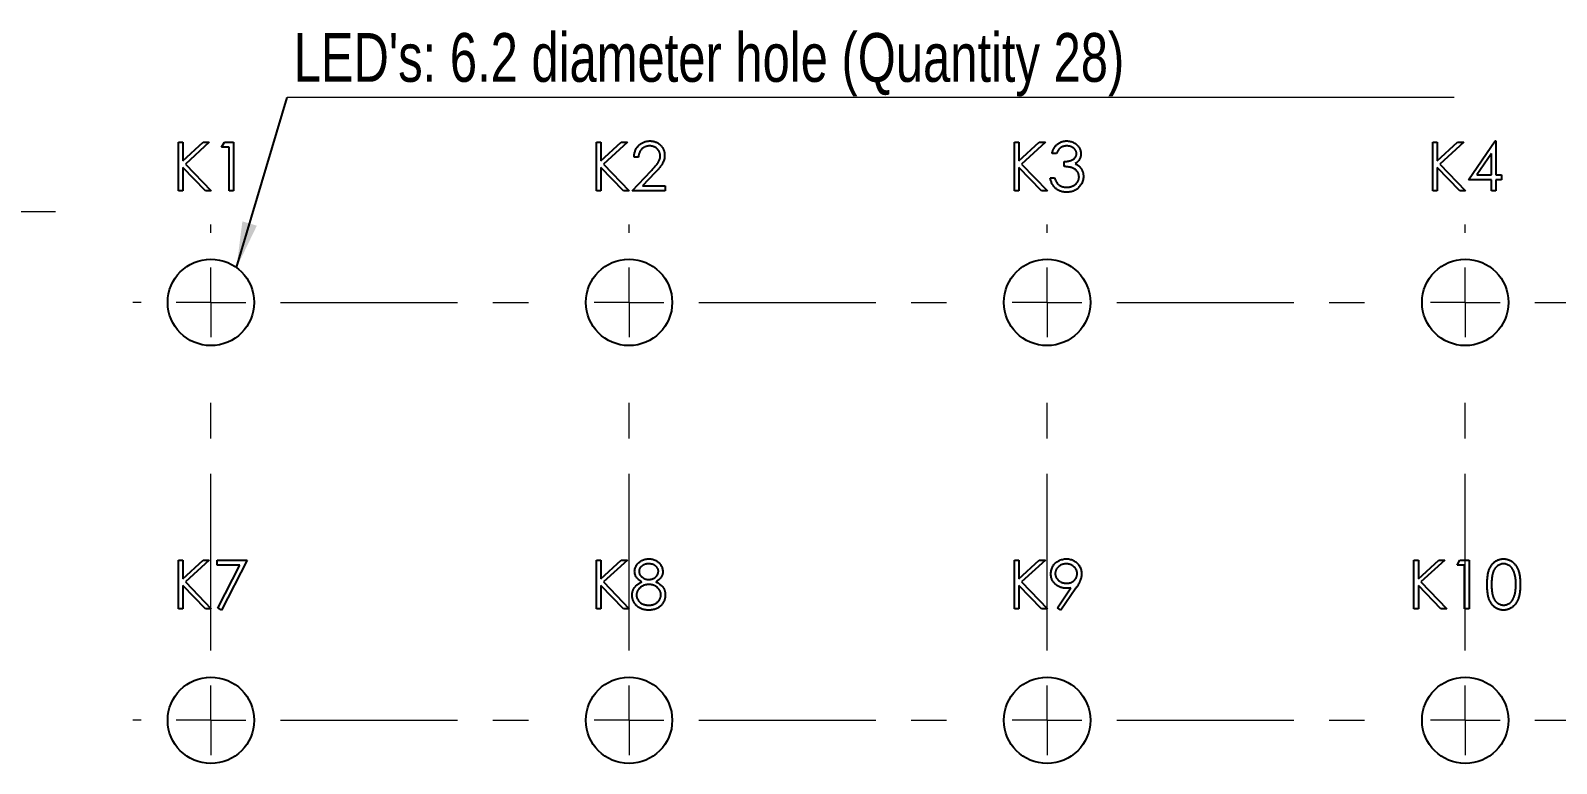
# Model space of a CAD drawing. Header units: millimetres. Extents: x 0 to 589, y 0 to 415.
# Drawn here: x 170.3 to 279.8, y 287.7 to 340.3 of the extents above; entities that cross this region are included whole.
import ezdxf

# ---------------------------------------------------------------- set-up
doc = ezdxf.new("R2010")
doc.units = ezdxf.units.MM
doc.linetypes.add('CENTERX2', pattern=[20.32, 12.7, -2.54, 2.54, -2.54])
doc.styles.add('SLDTEXTSTYLE1', font='TXT', dxfattribs={"width": 0.75})
doc.dimstyles.new('SLDDIMSTYLE4', dxfattribs={"dimtxt": 0.18, "dimasz": 3.302, "dimexe": 0, "dimexo": 0.0625, "dimgap": 0, "dimtad": 0, "dimtih": 1, "dimtoh": 1, "dimdec": 0, "dimrnd": 1e-09, "dimzin": 0, "dimdsep": 46, "dimtxsty": 'Standard', "dimsah": 1, "dimcen": 0.09, "dimadec": 0, "dimazin": 0, "dimtfac": 3.302, "dimtdec": 0, "dimtofl": 0, "dimtmove": 0, "dimatfit": 3, "dimfxl": 1, "dimfrac": 2, "dimtolj": 1, "dimtzin": 0, "dimarcsym": 0})

# ---------------------------------------------------------------- blocks, each defined once
blk = doc.blocks.new('SW_NOTE_0_1')
at = {"color": 0, "linetype": 'Continuous', "lineweight": 0}
blk.add_line((83.74, 0), (0, 0), dxfattribs=at)
at = {"color": 0, "linetype": 'Continuous', "lineweight": 0, "insert": (0.48, 4.62), "char_height": 3.5, "attachment_point": 1, "style": 'SLDTEXTSTYLE1'}
blk.add_mtext("LED's: 6.2 diameter hole (Quantity 28)", dxfattribs=at)
blk = doc.blocks.new('SW_NOTE_0_2')
at = {"color": 0, "linetype": 'Continuous', "lineweight": 0}
blk.add_line((29.69, 0), (0, 0), dxfattribs=at)
at = {"color": 0, "linetype": 'Continuous', "lineweight": 0, "insert": (0.41, 4.54), "char_height": 3.5, "attachment_point": 1, "style": 'SLDTEXTSTYLE1'}
blk.add_mtext('Switch on/off', dxfattribs=at)
blk = doc.blocks.new('SW_CENTERMARKSYMBOL_6')
at = {"color": 0, "linetype": 'Continuous', "lineweight": 18}
for p, q in [((-120, 5), (-120, 5.6)), ((-90, 5), (-90, 5.6)), ((-60, 5), (-60, 5.6)), ((-30, 5), (-30, 5.6)), ((-120, 0), (-120, 2.5)), ((-90, 0), (-90, 2.5)), ((-60, 0), (-60, 2.5)), ((-30, 0), (-30, 2.5)), ((-125, 0), (-125.6, 0)), ((-120, 0), (-122.5, 0)), ((-120, 0), (-120, -2.5)), ((-120, 0), (-117.5, 0)), ((-90, 0), (-92.5, 0)), ((-90, 0), (-90, -2.5)), ((-90, 0), (-87.5, 0)), ((-60, 0), (-62.5, 0)), ((-60, 0), (-60, -2.5)), ((-60, 0), (-57.5, 0)), ((-30, 0), (-32.5, 0)), ((-30, 0), (-30, -2.5)), ((-30, 0), (-27.5, 0)), ((-120, -30), (-120, -27.5)), ((-90, -30), (-90, -27.5)), ((-60, -30), (-60, -27.5)), ((-30, -30), (-30, -27.5)), ((-125, -30), (-125.6, -30)), ((-120, -30), (-122.5, -30)), ((-120, -30), (-120, -32.5)), ((-120, -30), (-117.5, -30)), ((-90, -30), (-92.5, -30)), ((-90, -30), (-90, -32.5)), ((-90, -30), (-87.5, -30)), ((-60, -30), (-62.5, -30)), ((-60, -30), (-60, -32.5)), ((-60, -30), (-57.5, -30)), ((-30, -30), (-32.5, -30)), ((-30, -30), (-30, -32.5)), ((-30, -30), (-27.5, -30))]:
    blk.add_line(p, q, dxfattribs=at)
at = {"color": 0, "linetype": 'CENTERX2', "lineweight": 18}
for p, q in [((-115, 0), (-95, 0)), ((-85, 0), (-65, 0)), ((-55, 0), (-35, 0)), ((-25, 0), (-5, 0)), ((-120, -25), (-120, -5)), ((-90, -25), (-90, -5)), ((-60, -25), (-60, -5)), ((-30, -25), (-30, -5)), ((-115, -30), (-95, -30)), ((-85, -30), (-65, -30)), ((-55, -30), (-35, -30)), ((-25, -30), (-5, -30))]:
    blk.add_line(p, q, dxfattribs=at)

msp = doc.modelspace()

# ---------------------------------------------------------------- linework, layer by layer
at = {"color": 7, "linetype": 'Continuous', "lineweight": 25}
for p, q in [((180.918, 332.26), (181.232, 332.26)), ((180.918, 328.76), (180.918, 332.26)), ((181.232, 330.927), (182.691, 332.26)), ((181.232, 332.26), (181.232, 330.927)), ((183.139, 332.26), (181.419, 330.689)), ((182.691, 332.26), (183.139, 332.26)), ((184.014, 331.901), (184.219, 332.26)), ((184.552, 331.901), (184.014, 331.901)), ((184.219, 332.26), (184.867, 332.26)), ((184.552, 328.76), (184.552, 331.901)), ((184.867, 332.26), (184.867, 328.76)), ((210.918, 332.26), (211.232, 332.26)), ((210.918, 328.76), (210.918, 332.26)), ((211.232, 330.927), (212.691, 332.26)), ((211.232, 332.26), (211.232, 330.927)), ((213.139, 332.26), (211.419, 330.689)), ((212.691, 332.26), (213.139, 332.26)), ((240.918, 332.26), (241.232, 332.26)), ((240.918, 328.76), (240.918, 332.26)), ((241.232, 330.927), (242.691, 332.26)), ((241.232, 332.26), (241.232, 330.927)), ((243.139, 332.26), (241.419, 330.689)), ((242.691, 332.26), (243.139, 332.26)), ((270.918, 332.26), (271.232, 332.26)), ((270.918, 328.76), (270.918, 332.26)), ((271.232, 330.927), (272.691, 332.26)), ((271.232, 332.26), (271.232, 330.927)), ((273.139, 332.26), (271.419, 330.689)), ((272.691, 332.26), (273.139, 332.26)), ((273.476, 329.568), (275.386, 332.35)), ((275.386, 332.35), (275.45, 332.35)), ((275.45, 332.35), (275.45, 329.927)), ((181.419, 330.689), (183.274, 328.76)), ((211.419, 330.689), (213.274, 328.76)), ((213.924, 331.183), (213.61, 331.183)), ((241.419, 330.689), (243.274, 328.76)), ((243.924, 331.452), (243.61, 331.452)), ((244.463, 330.51), (244.463, 330.869)), ((271.419, 330.689), (273.274, 328.76)), ((275.136, 331.447), (274.092, 329.927)), ((275.136, 329.927), (275.136, 331.447)), ((181.232, 330.449), (181.232, 328.76)), ((182.855, 328.76), (181.232, 330.449)), ((211.232, 330.449), (211.232, 328.76)), ((212.855, 328.76), (211.232, 330.449)), ((213.476, 328.76), (214.833, 330.208)), ((215.101, 330.053), (214.225, 329.119)), ((241.232, 330.449), (241.232, 328.76)), ((242.855, 328.76), (241.232, 330.449)), ((243.476, 329.702), (243.79, 329.702)), ((271.232, 330.449), (271.232, 328.76)), ((272.855, 328.76), (271.232, 330.449)), ((275.136, 329.568), (273.476, 329.568)), ((274.092, 329.927), (275.136, 329.927)), ((275.136, 328.76), (275.136, 329.568)), ((275.45, 329.927), (275.854, 329.927)), ((275.45, 329.568), (275.45, 328.76)), ((275.854, 329.568), (275.45, 329.568)), ((275.854, 329.927), (275.854, 329.568)), ((181.232, 328.76), (180.918, 328.76)), ((183.274, 328.76), (182.855, 328.76)), ((184.867, 328.76), (184.552, 328.76)), ((211.232, 328.76), (210.918, 328.76)), ((213.274, 328.76), (212.855, 328.76)), ((215.854, 328.76), (213.476, 328.76)), ((214.225, 329.119), (215.854, 329.119)), ((215.854, 329.119), (215.854, 328.76)), ((241.232, 328.76), (240.918, 328.76)), ((243.274, 328.76), (242.855, 328.76)), ((271.232, 328.76), (270.918, 328.76)), ((273.274, 328.76), (272.855, 328.76)), ((275.45, 328.76), (275.136, 328.76)), ((180.918, 302.26), (181.232, 302.26)), ((180.918, 298.76), (180.918, 302.26)), ((181.232, 300.927), (182.691, 302.26)), ((181.232, 302.26), (181.232, 300.927)), ((183.139, 302.26), (181.419, 300.689)), ((182.691, 302.26), (183.139, 302.26)), ((183.7, 302.26), (185.854, 302.26)), ((183.7, 301.901), (183.7, 302.26)), ((185.854, 302.26), (184.014, 298.67)), ((210.918, 302.26), (211.232, 302.26)), ((210.918, 298.76), (210.918, 302.26)), ((211.232, 300.927), (212.691, 302.26)), ((211.232, 302.26), (211.232, 300.927)), ((213.139, 302.26), (211.419, 300.689)), ((212.691, 302.26), (213.139, 302.26)), ((240.918, 302.26), (241.232, 302.26)), ((240.918, 298.76), (240.918, 302.26)), ((241.232, 300.927), (242.691, 302.26)), ((241.232, 302.26), (241.232, 300.927)), ((243.139, 302.26), (241.419, 300.689)), ((242.691, 302.26), (243.139, 302.26)), ((269.572, 302.26), (269.886, 302.26)), ((269.572, 298.76), (269.572, 302.26)), ((269.886, 300.927), (271.345, 302.26)), ((269.886, 302.26), (269.886, 300.927)), ((271.793, 302.26), (270.073, 300.689)), ((271.345, 302.26), (271.793, 302.26)), ((272.668, 301.901), (272.873, 302.26)), ((272.873, 302.26), (273.52, 302.26)), ((273.52, 302.26), (273.52, 298.76)), ((185.322, 301.901), (183.7, 301.901)), ((183.743, 298.82), (185.322, 301.901)), ((273.206, 301.901), (272.668, 301.901)), ((273.206, 298.76), (273.206, 301.901)), ((181.232, 300.449), (181.232, 298.76)), ((182.855, 298.76), (181.232, 300.449)), ((181.419, 300.689), (183.274, 298.76)), ((211.232, 300.449), (211.232, 298.76)), ((212.855, 298.76), (211.232, 300.449)), ((211.419, 300.689), (213.274, 298.76)), ((241.232, 300.449), (241.232, 298.76)), ((242.855, 298.76), (241.232, 300.449)), ((241.419, 300.689), (243.274, 298.76)), ((243.987, 298.845), (244.96, 300.267)), ((245.316, 300.246), (244.238, 298.67)), ((269.886, 300.449), (269.886, 298.76)), ((271.509, 298.76), (269.886, 300.449)), ((270.073, 300.689), (271.927, 298.76)), ((181.232, 298.76), (180.918, 298.76)), ((183.274, 298.76), (182.855, 298.76)), ((184.014, 298.67), (183.743, 298.82)), ((211.232, 298.76), (210.918, 298.76)), ((213.274, 298.76), (212.855, 298.76)), ((241.232, 298.76), (240.918, 298.76)), ((243.274, 298.76), (242.855, 298.76)), ((244.238, 298.67), (243.987, 298.845)), ((269.886, 298.76), (269.572, 298.76)), ((271.927, 298.76), (271.509, 298.76)), ((273.52, 298.76), (273.206, 298.76))]:
    msp.add_line(p, q, dxfattribs=at)
for centre in [(183.251, 320.76), (213.251, 320.76), (243.251, 320.76), (273.251, 320.76), (183.251, 290.76), (213.251, 290.76), (243.251, 290.76), (273.251, 290.76)]:
    msp.add_circle(centre, 3.1, dxfattribs=at)
for points, knots in [([(213.61, 331.183), (213.612, 331.225), (213.616, 331.307), (213.635, 331.426), (213.662, 331.54), (213.7, 331.648), (213.747, 331.75), (213.804, 331.847), (213.871, 331.938), (213.947, 332.023), (214.03, 332.1), (214.12, 332.166), (214.213, 332.223), (214.312, 332.27), (214.415, 332.305), (214.523, 332.331), (214.636, 332.347), (214.712, 332.349), (214.752, 332.35)], [0, 0, 0, 0, 0.06879079, 0.13510329, 0.19897867, 0.2619043, 0.32349497, 0.38519538, 0.44696924, 0.50976478, 0.57225057, 0.63340518, 0.69325116, 0.75258316, 0.81257927, 0.87327508, 0.93554994, 1, 1, 1, 1]), ([(214.735, 331.991), (214.708, 331.99), (214.654, 331.989), (214.575, 331.979), (214.5, 331.962), (214.428, 331.939), (214.36, 331.909), (214.295, 331.872), (214.234, 331.829), (214.176, 331.779), (214.124, 331.724), (214.077, 331.662), (214.037, 331.595), (214.001, 331.523), (213.972, 331.446), (213.95, 331.363), (213.933, 331.275), (213.927, 331.214), (213.924, 331.183)], [0, 0, 0, 0, 0.0644387, 0.1265469, 0.1868872, 0.2458775, 0.3040409, 0.3621912, 0.4209759, 0.4806603, 0.5406003, 0.6006891, 0.6619358, 0.7244425, 0.7890384, 0.8563138, 0.926352, 1, 1, 1, 1]), ([(215.495, 331.281), (215.494, 331.305), (215.493, 331.352), (215.482, 331.421), (215.465, 331.488), (215.441, 331.552), (215.41, 331.613), (215.371, 331.672), (215.327, 331.729), (215.275, 331.782), (215.219, 331.831), (215.159, 331.874), (215.096, 331.91), (215.03, 331.939), (214.961, 331.962), (214.888, 331.979), (214.813, 331.989), (214.762, 331.99), (214.735, 331.991)], [0, 0, 0, 0, 0.0619654, 0.1221219, 0.1809885, 0.2399332, 0.2999058, 0.3599888, 0.4217757, 0.4865758, 0.5515348, 0.6150175, 0.6772586, 0.73973, 0.8030501, 0.8664951, 0.9319735, 1, 1, 1, 1]), ([(214.752, 332.35), (214.79, 332.349), (214.865, 332.347), (214.975, 332.332), (215.08, 332.308), (215.179, 332.275), (215.272, 332.23), (215.36, 332.176), (215.443, 332.114), (215.517, 332.041), (215.586, 331.963), (215.645, 331.879), (215.696, 331.793), (215.738, 331.703), (215.769, 331.609), (215.792, 331.513), (215.806, 331.412), (215.808, 331.344), (215.809, 331.309)], [0, 0, 0, 0, 0.0694755, 0.1365168, 0.2007888, 0.2638297, 0.325735, 0.3872907, 0.4495092, 0.5129678, 0.5762752, 0.6375801, 0.6979026, 0.7571721, 0.8165985, 0.8766532, 0.9372896, 1, 1, 1, 1]), ([(243.61, 331.452), (243.619, 331.487), (243.635, 331.556), (243.67, 331.655), (243.708, 331.748), (243.753, 331.834), (243.803, 331.915), (243.859, 331.988), (243.921, 332.057), (243.989, 332.118), (244.06, 332.173), (244.135, 332.219), (244.213, 332.26), (244.295, 332.293), (244.38, 332.318), (244.468, 332.336), (244.559, 332.348), (244.621, 332.349), (244.652, 332.35)], [0, 0, 0, 0, 0.0726253, 0.1419766, 0.2089849, 0.2739569, 0.3368893, 0.398745, 0.4601159, 0.5208249, 0.5809945, 0.6401519, 0.6986225, 0.7572711, 0.8164267, 0.876254, 0.9371653, 1, 1, 1, 1]), ([(244.656, 331.991), (244.616, 331.989), (244.539, 331.987), (244.426, 331.963), (244.322, 331.925), (244.242, 331.879), (244.183, 331.835), (244.141, 331.796), (244.1, 331.752), (244.062, 331.702), (244.024, 331.648), (243.989, 331.587), (243.955, 331.522), (243.935, 331.476), (243.924, 331.452)], [0, 0, 0, 0, 0.1227119, 0.239685, 0.3518159, 0.4637661, 0.5208178, 0.5794483, 0.6406041, 0.7052975, 0.7736339, 0.8446694, 0.9200565, 1, 1, 1, 1]), ([(244.652, 332.35), (244.698, 332.348), (244.788, 332.346), (244.921, 332.321), (245.049, 332.281), (245.171, 332.227), (245.284, 332.16), (245.385, 332.08), (245.472, 331.988), (245.544, 331.888), (245.602, 331.78), (245.644, 331.669), (245.669, 331.556), (245.673, 331.479), (245.674, 331.44)], [0, 0, 0, 0, 0.0902542, 0.1785398, 0.266093, 0.354631, 0.4418862, 0.5257469, 0.6081136, 0.6901973, 0.7708215, 0.8483262, 0.9240117, 1, 1, 1, 1]), ([(245.36, 331.442), (245.36, 331.46), (245.359, 331.496), (245.348, 331.549), (245.333, 331.601), (245.311, 331.651), (245.283, 331.698), (245.248, 331.744), (245.207, 331.787), (245.16, 331.828), (245.11, 331.867), (245.055, 331.9), (244.996, 331.928), (244.935, 331.951), (244.869, 331.969), (244.801, 331.981), (244.73, 331.989), (244.681, 331.99), (244.656, 331.991)], [0, 0, 0, 0, 0.0552745, 0.1099661, 0.1632474, 0.2180762, 0.2733009, 0.3309093, 0.3909945, 0.454176, 0.5188615, 0.5833105, 0.6485167, 0.7150309, 0.7825021, 0.8523227, 0.9249285, 1, 1, 1, 1]), ([(214.833, 330.208), (214.866, 330.243), (214.929, 330.309), (215.019, 330.406), (215.1, 330.496), (215.172, 330.578), (215.234, 330.655), (215.289, 330.723), (215.333, 330.786), (215.38, 330.859), (215.426, 330.947), (215.466, 331.056), (215.49, 331.168), (215.493, 331.243), (215.495, 331.281)], [0, 0, 0, 0, 0.1108026, 0.2128292, 0.3061013, 0.3906473, 0.4669245, 0.534481, 0.5935869, 0.644557, 0.7362005, 0.825024, 0.9119856, 1, 1, 1, 1]), ([(215.809, 331.309), (215.807, 331.26), (215.804, 331.164), (215.775, 331.022), (215.73, 330.884), (215.676, 330.773), (215.622, 330.684), (215.573, 330.611), (215.515, 330.532), (215.449, 330.447), (215.374, 330.357), (215.291, 330.26), (215.199, 330.159), (215.134, 330.089), (215.101, 330.053)], [0, 0, 0, 0, 0.0987022, 0.19567231, 0.29242243, 0.39134254, 0.44446244, 0.50422878, 0.57035234, 0.64254575, 0.72228751, 0.80792112, 0.90046954, 1, 1, 1, 1]), ([(244.463, 330.869), (244.506, 330.87), (244.591, 330.871), (244.715, 330.888), (244.833, 330.913), (244.944, 330.949), (245.044, 330.992), (245.132, 331.042), (245.204, 331.098), (245.262, 331.159), (245.306, 331.226), (245.338, 331.295), (245.356, 331.367), (245.359, 331.417), (245.36, 331.442)], [0, 0, 0, 0, 0.11016555, 0.21578726, 0.31802743, 0.41757395, 0.51165049, 0.5961621, 0.67293453, 0.74366956, 0.810677, 0.87405896, 0.9366963, 1, 1, 1, 1]), ([(245.674, 331.44), (245.673, 331.403), (245.671, 331.331), (245.651, 331.225), (245.619, 331.126), (245.574, 331.032), (245.516, 330.944), (245.445, 330.862), (245.361, 330.786), (245.298, 330.743), (245.265, 330.72)], [0, 0, 0, 0, 0.1280675, 0.2506083, 0.3706302, 0.4900722, 0.6103748, 0.7343131, 0.8632165, 1, 1, 1, 1]), ([(245.265, 330.72), (245.303, 330.702), (245.376, 330.667), (245.477, 330.597), (245.568, 330.516), (245.619, 330.453), (245.645, 330.422)], [0, 0, 0, 0, 0.2538796, 0.50300892, 0.75029108, 1, 1, 1, 1]), ([(244.643, 328.67), (244.605, 328.671), (244.532, 328.673), (244.424, 328.684), (244.32, 328.706), (244.222, 328.734), (244.128, 328.771), (244.039, 328.816), (243.955, 328.869), (243.875, 328.931), (243.801, 329.001), (243.735, 329.079), (243.674, 329.164), (243.621, 329.257), (243.573, 329.357), (243.534, 329.465), (243.5, 329.58), (243.484, 329.661), (243.476, 329.702)], [0, 0, 0, 0, 0.0655412, 0.1289632, 0.1903771, 0.2500924, 0.3085484, 0.366398, 0.4245422, 0.48317, 0.5422434, 0.6017394, 0.662506, 0.7248555, 0.7891278, 0.8563464, 0.9262952, 1, 1, 1, 1]), ([(243.79, 329.702), (243.798, 329.675), (243.814, 329.623), (243.841, 329.547), (243.872, 329.478), (243.905, 329.415), (243.94, 329.357), (243.978, 329.305), (244.019, 329.258), (244.049, 329.231), (244.064, 329.218)], [0, 0, 0, 0, 0.1497704, 0.2913164, 0.4259664, 0.5521596, 0.6715274, 0.7861216, 0.8953251, 1, 1, 1, 1]), ([(245.54, 329.77), (245.538, 329.802), (245.535, 329.867), (245.512, 329.963), (245.473, 330.055), (245.42, 330.142), (245.354, 330.223), (245.278, 330.295), (245.19, 330.355), (245.109, 330.396), (245.037, 330.424), (244.976, 330.442), (244.907, 330.458), (244.832, 330.473), (244.749, 330.485), (244.66, 330.496), (244.564, 330.504), (244.497, 330.508), (244.463, 330.51)], [0, 0, 0, 0, 0.0669092, 0.1334854, 0.2010351, 0.2712343, 0.34288, 0.4138361, 0.4859766, 0.5602296, 0.5998842, 0.6440548, 0.6918919, 0.7446875, 0.8014918, 0.8628577, 0.9293284, 1, 1, 1, 1]), ([(245.854, 329.8), (245.852, 329.751), (245.848, 329.653), (245.816, 329.508), (245.767, 329.367), (245.696, 329.232), (245.61, 329.106), (245.508, 328.993), (245.391, 328.895), (245.26, 328.814), (245.118, 328.749), (244.967, 328.704), (244.808, 328.675), (244.698, 328.672), (244.643, 328.67)], [0, 0, 0, 0, 0.07964825, 0.15892168, 0.23961949, 0.32260943, 0.40603464, 0.4876021, 0.56968463, 0.65303615, 0.73743572, 0.82247782, 0.90974766, 1, 1, 1, 1]), ([(244.648, 329.029), (244.681, 329.03), (244.745, 329.031), (244.839, 329.042), (244.928, 329.058), (245.011, 329.083), (245.09, 329.114), (245.163, 329.153), (245.232, 329.198), (245.295, 329.249), (245.352, 329.306), (245.403, 329.365), (245.445, 329.426), (245.48, 329.49), (245.507, 329.557), (245.525, 329.626), (245.538, 329.697), (245.539, 329.745), (245.54, 329.77)], [0, 0, 0, 0, 0.0760717, 0.1487517, 0.2184028, 0.2857596, 0.350598, 0.414964, 0.4780693, 0.5417607, 0.6043499, 0.664075, 0.7214636, 0.7775871, 0.8326444, 0.8878435, 0.9434603, 1, 1, 1, 1]), ([(245.645, 330.422), (245.662, 330.399), (245.695, 330.353), (245.736, 330.279), (245.774, 330.205), (245.803, 330.128), (245.825, 330.049), (245.842, 329.968), (245.852, 329.884), (245.853, 329.828), (245.854, 329.8)], [0, 0, 0, 0, 0.1281355, 0.2541727, 0.3781116, 0.5017123, 0.6239863, 0.7470956, 0.8728746, 1, 1, 1, 1]), ([(244.064, 329.218), (244.083, 329.203), (244.122, 329.173), (244.186, 329.135), (244.253, 329.101), (244.325, 329.076), (244.4, 329.054), (244.48, 329.04), (244.563, 329.03), (244.619, 329.03), (244.648, 329.029)], [0, 0, 0, 0, 0.1182713, 0.2361775, 0.3556629, 0.4759042, 0.6001273, 0.7286081, 0.8613135, 1, 1, 1, 1]), ([(213.655, 301.452), (213.657, 301.489), (213.66, 301.564), (213.687, 301.675), (213.73, 301.785), (213.789, 301.892), (213.862, 301.993), (213.95, 302.084), (214.051, 302.163), (214.163, 302.229), (214.285, 302.284), (214.413, 302.321), (214.545, 302.345), (214.635, 302.348), (214.681, 302.35)], [0, 0, 0, 0, 0.0740584, 0.1488704, 0.2266677, 0.3077348, 0.3911572, 0.4739294, 0.5579278, 0.6449893, 0.7333641, 0.821092, 0.9092872, 1, 1, 1, 1]), ([(214.681, 302.35), (214.725, 302.348), (214.813, 302.345), (214.942, 302.322), (215.065, 302.282), (215.183, 302.228), (215.292, 302.162), (215.389, 302.081), (215.474, 301.991), (215.545, 301.89), (215.603, 301.783), (215.643, 301.672), (215.669, 301.558), (215.673, 301.48), (215.674, 301.442)], [0, 0, 0, 0, 0.0894097, 0.1763058, 0.2626259, 0.3494457, 0.4354983, 0.5189281, 0.6013547, 0.6842564, 0.7658067, 0.8448769, 0.9222798, 1, 1, 1, 1]), ([(243.52, 301.278), (243.522, 301.327), (243.526, 301.423), (243.553, 301.563), (243.598, 301.696), (243.661, 301.821), (243.74, 301.936), (243.835, 302.039), (243.946, 302.13), (244.069, 302.208), (244.202, 302.271), (244.342, 302.317), (244.487, 302.344), (244.585, 302.348), (244.634, 302.35)], [0, 0, 0, 0, 0.08524905, 0.16732659, 0.24817532, 0.32882908, 0.4099081, 0.49058445, 0.57299349, 0.65826489, 0.74422158, 0.82906041, 0.9139383, 1, 1, 1, 1]), ([(244.634, 302.35), (244.683, 302.348), (244.779, 302.344), (244.92, 302.318), (245.055, 302.273), (245.183, 302.211), (245.302, 302.134), (245.408, 302.042), (245.501, 301.935), (245.579, 301.816), (245.641, 301.687), (245.686, 301.554), (245.714, 301.415), (245.717, 301.321), (245.719, 301.274)], [0, 0, 0, 0, 0.0855321, 0.1690034, 0.2519432, 0.335682, 0.4194086, 0.5012649, 0.5837029, 0.6680004, 0.7519187, 0.8345977, 0.9165257, 1, 1, 1, 1]), ([(274.822, 300.509), (274.822, 300.565), (274.823, 300.674), (274.83, 300.832), (274.841, 300.981), (274.858, 301.12), (274.877, 301.25), (274.903, 301.369), (274.933, 301.479), (274.968, 301.579), (275.007, 301.672), (275.049, 301.758), (275.097, 301.838), (275.147, 301.913), (275.201, 301.982), (275.259, 302.046), (275.321, 302.103), (275.386, 302.155), (275.455, 302.2), (275.526, 302.24), (275.599, 302.274), (275.674, 302.301), (275.751, 302.324), (275.829, 302.339), (275.91, 302.348), (275.964, 302.349), (275.992, 302.35)], [0, 0, 0, 0, 0.0685946, 0.133246, 0.1943126, 0.2512792, 0.3045134, 0.3542349, 0.4004806, 0.4434108, 0.4840149, 0.5232523, 0.5610424, 0.5979002, 0.6335185, 0.6683144, 0.7024957, 0.7366854, 0.7702932, 0.8034373, 0.835913, 0.8684602, 0.9008465, 0.9334665, 0.9662576, 1, 1, 1, 1]), ([(275.992, 302.35), (276.02, 302.349), (276.075, 302.348), (276.157, 302.339), (276.237, 302.323), (276.315, 302.301), (276.391, 302.274), (276.465, 302.24), (276.537, 302.201), (276.606, 302.154), (276.673, 302.102), (276.737, 302.043), (276.796, 301.978), (276.853, 301.908), (276.905, 301.83), (276.955, 301.748), (276.999, 301.658), (277.042, 301.563), (277.079, 301.46), (277.112, 301.349), (277.139, 301.229), (277.161, 301.101), (277.179, 300.965), (277.191, 300.82), (277.198, 300.667), (277.199, 300.562), (277.2, 300.509)], [0, 0, 0, 0, 0.0337881, 0.0671939, 0.0998624, 0.1325666, 0.1651512, 0.1979132, 0.231319, 0.2650833, 0.2992553, 0.3343986, 0.3699428, 0.4062836, 0.4440638, 0.4829977, 0.5233544, 0.5655366, 0.6096129, 0.6563908, 0.7058855, 0.7583245, 0.8138318, 0.8727946, 0.9347222, 1, 1, 1, 1]), ([(214.166, 300.71), (214.126, 300.732), (214.047, 300.775), (213.943, 300.853), (213.853, 300.939), (213.781, 301.032), (213.724, 301.131), (213.685, 301.235), (213.659, 301.342), (213.656, 301.415), (213.655, 301.452)], [0, 0, 0, 0, 0.14586006, 0.2824259, 0.4108504, 0.53502942, 0.65470108, 0.77013343, 0.88455584, 1, 1, 1, 1]), ([(214.663, 301.991), (214.639, 301.99), (214.591, 301.989), (214.52, 301.982), (214.453, 301.969), (214.389, 301.952), (214.328, 301.929), (214.271, 301.901), (214.217, 301.868), (214.166, 301.831), (214.12, 301.789), (214.08, 301.747), (214.046, 301.701), (214.017, 301.654), (213.996, 301.605), (213.981, 301.554), (213.97, 301.501), (213.97, 301.465), (213.969, 301.447)], [0, 0, 0, 0, 0.0752433, 0.1472088, 0.2164471, 0.284025, 0.3506554, 0.4150313, 0.4796298, 0.5446516, 0.6080442, 0.6678276, 0.7251142, 0.7809917, 0.835527, 0.8894382, 0.9440721, 1, 1, 1, 1]), ([(213.969, 301.447), (213.97, 301.428), (213.971, 301.392), (213.982, 301.339), (213.997, 301.286), (214.022, 301.236), (214.052, 301.186), (214.088, 301.138), (214.132, 301.092), (214.181, 301.047), (214.234, 301.005), (214.291, 300.969), (214.35, 300.938), (214.41, 300.913), (214.474, 300.893), (214.539, 300.879), (214.607, 300.87), (214.653, 300.869), (214.676, 300.869)], [0, 0, 0, 0, 0.0545639, 0.1078262, 0.1619237, 0.2175097, 0.2744983, 0.3348148, 0.3975549, 0.4647546, 0.5329012, 0.6000972, 0.6653542, 0.7310836, 0.7968835, 0.8632916, 0.9308312, 1, 1, 1, 1]), ([(215.36, 301.454), (215.36, 301.47), (215.359, 301.503), (215.35, 301.552), (215.335, 301.6), (215.316, 301.647), (215.29, 301.692), (215.26, 301.737), (215.223, 301.78), (215.182, 301.823), (215.135, 301.862), (215.082, 301.897), (215.025, 301.926), (214.962, 301.95), (214.894, 301.968), (214.822, 301.981), (214.744, 301.989), (214.691, 301.99), (214.663, 301.991)], [0, 0, 0, 0, 0.0509024, 0.101034, 0.1510838, 0.203062, 0.2562484, 0.3108467, 0.3687691, 0.430015, 0.4925196, 0.5560487, 0.6219957, 0.6901924, 0.7613849, 0.8363562, 0.915487, 1, 1, 1, 1]), ([(214.676, 300.869), (214.706, 300.87), (214.765, 300.872), (214.852, 300.888), (214.937, 300.913), (215.018, 300.948), (215.095, 300.991), (215.162, 301.044), (215.221, 301.103), (215.271, 301.169), (215.309, 301.24), (215.339, 301.31), (215.357, 301.382), (215.359, 301.43), (215.36, 301.454)], [0, 0, 0, 0, 0.0896899, 0.178494, 0.2668378, 0.3565582, 0.4453342, 0.5308058, 0.6140762, 0.6977071, 0.7791419, 0.8553536, 0.9285568, 1, 1, 1, 1]), ([(215.674, 301.442), (215.673, 301.404), (215.67, 301.329), (215.646, 301.22), (215.606, 301.119), (215.552, 301.023), (215.481, 300.934), (215.394, 300.852), (215.293, 300.775), (215.216, 300.732), (215.177, 300.71)], [0, 0, 0, 0, 0.121904, 0.2394126, 0.3554101, 0.4720907, 0.592859, 0.7187035, 0.8548924, 1, 1, 1, 1]), ([(244.592, 300.241), (244.556, 300.242), (244.484, 300.243), (244.378, 300.258), (244.276, 300.281), (244.178, 300.314), (244.085, 300.356), (243.996, 300.408), (243.911, 300.469), (243.831, 300.539), (243.759, 300.616), (243.695, 300.697), (243.641, 300.783), (243.597, 300.873), (243.563, 300.969), (243.538, 301.068), (243.523, 301.171), (243.521, 301.242), (243.52, 301.278)], [0, 0, 0, 0, 0.06629491, 0.13013112, 0.19286223, 0.25436, 0.31590985, 0.37733814, 0.44020526, 0.50417513, 0.56803363, 0.63022772, 0.69086148, 0.75142182, 0.81146574, 0.87275047, 0.93539073, 1, 1, 1, 1]), ([(244.618, 301.991), (244.592, 301.99), (244.539, 301.988), (244.462, 301.979), (244.388, 301.963), (244.317, 301.941), (244.249, 301.912), (244.184, 301.877), (244.122, 301.835), (244.063, 301.788), (244.009, 301.736), (243.963, 301.681), (243.924, 301.623), (243.891, 301.563), (243.866, 301.5), (243.847, 301.434), (243.836, 301.365), (243.835, 301.319), (243.834, 301.295)], [0, 0, 0, 0, 0.0687118, 0.1348121, 0.1995376, 0.2633349, 0.3267475, 0.3903285, 0.4541258, 0.5192033, 0.5835101, 0.6454972, 0.7052898, 0.7634876, 0.8218564, 0.8800043, 0.9391077, 1, 1, 1, 1]), ([(243.834, 301.295), (243.835, 301.272), (243.836, 301.225), (243.848, 301.156), (243.867, 301.091), (243.893, 301.027), (243.927, 300.967), (243.969, 300.909), (244.018, 300.854), (244.073, 300.802), (244.134, 300.754), (244.198, 300.713), (244.266, 300.678), (244.337, 300.65), (244.411, 300.627), (244.488, 300.611), (244.569, 300.602), (244.623, 300.6), (244.651, 300.6)], [0, 0, 0, 0, 0.0595396, 0.117423, 0.1744404, 0.2317339, 0.289722, 0.3492004, 0.4105155, 0.4750803, 0.5400945, 0.6044441, 0.6686967, 0.7321102, 0.7967393, 0.8629057, 0.9304616, 1, 1, 1, 1]), ([(245.405, 301.295), (245.404, 301.319), (245.403, 301.365), (245.392, 301.434), (245.374, 301.5), (245.349, 301.563), (245.316, 301.623), (245.276, 301.681), (245.229, 301.736), (245.175, 301.788), (245.117, 301.835), (245.055, 301.877), (244.99, 301.912), (244.921, 301.941), (244.85, 301.963), (244.776, 301.979), (244.698, 301.988), (244.645, 301.99), (244.618, 301.991)], [0, 0, 0, 0, 0.0607601, 0.1197352, 0.1777569, 0.235999, 0.2940704, 0.3537332, 0.4159726, 0.4801398, 0.5450761, 0.6087349, 0.6721779, 0.7354528, 0.7991116, 0.8642837, 0.9308371, 1, 1, 1, 1]), ([(244.651, 300.6), (244.678, 300.6), (244.733, 300.602), (244.812, 300.611), (244.887, 300.627), (244.958, 300.65), (245.025, 300.677), (245.087, 300.713), (245.145, 300.755), (245.199, 300.802), (245.247, 300.854), (245.289, 300.909), (245.325, 300.967), (245.354, 301.028), (245.377, 301.091), (245.394, 301.157), (245.403, 301.225), (245.404, 301.272), (245.405, 301.295)], [0, 0, 0, 0, 0.072713, 0.1415475, 0.2083625, 0.2724616, 0.33539, 0.3977113, 0.4593834, 0.5220982, 0.5843148, 0.6443919, 0.703345, 0.7615089, 0.8200305, 0.878517, 0.9382645, 1, 1, 1, 1]), ([(245.719, 301.274), (245.718, 301.237), (245.716, 301.163), (245.699, 301.05), (245.67, 300.934), (245.638, 300.836), (245.607, 300.756), (245.578, 300.692), (245.545, 300.625), (245.507, 300.555), (245.466, 300.482), (245.42, 300.406), (245.37, 300.327), (245.334, 300.274), (245.316, 300.246)], [0, 0, 0, 0, 0.09832, 0.1994175, 0.3056026, 0.4161624, 0.4745824, 0.5370065, 0.6038574, 0.6740896, 0.749417, 0.8282535, 0.9120542, 1, 1, 1, 1]), ([(276.002, 301.991), (275.964, 301.989), (275.886, 301.985), (275.772, 301.956), (275.662, 301.906), (275.575, 301.851), (275.508, 301.799), (275.461, 301.753), (275.417, 301.704), (275.376, 301.649), (275.338, 301.591), (275.303, 301.528), (275.271, 301.46), (275.242, 301.387), (275.217, 301.308), (275.196, 301.22), (275.176, 301.123), (275.162, 301.018), (275.15, 300.903), (275.142, 300.78), (275.136, 300.648), (275.136, 300.557), (275.136, 300.51)], [0, 0, 0, 0, 0.0603866, 0.1208832, 0.1827546, 0.247811, 0.2812991, 0.3150876, 0.3497024, 0.3848566, 0.4209662, 0.4585112, 0.4971747, 0.537602, 0.580503, 0.6274675, 0.6783882, 0.7339832, 0.7937467, 0.8577137, 0.9266979, 1, 1, 1, 1]), ([(276.886, 300.51), (276.885, 300.552), (276.884, 300.634), (276.88, 300.755), (276.869, 300.869), (276.858, 300.978), (276.84, 301.081), (276.821, 301.178), (276.796, 301.269), (276.769, 301.355), (276.739, 301.435), (276.705, 301.509), (276.668, 301.578), (276.629, 301.641), (276.587, 301.699), (276.541, 301.751), (276.494, 301.798), (276.427, 301.851), (276.339, 301.906), (276.23, 301.956), (276.117, 301.985), (276.041, 301.989), (276.002, 301.991)], [0, 0, 0, 0, 0.0656812, 0.1284865, 0.1881751, 0.2451061, 0.2994484, 0.3508229, 0.3999417, 0.4466717, 0.4912545, 0.5333763, 0.5738528, 0.6125263, 0.6495971, 0.685532, 0.7201058, 0.7538377, 0.8189254, 0.8804935, 0.9403113, 1, 1, 1, 1]), ([(213.476, 299.751), (213.476, 299.775), (213.477, 299.824), (213.485, 299.895), (213.498, 299.965), (213.515, 300.033), (213.538, 300.099), (213.567, 300.163), (213.6, 300.226), (213.638, 300.287), (213.682, 300.346), (213.732, 300.403), (213.789, 300.458), (213.853, 300.512), (213.921, 300.565), (213.997, 300.615), (214.079, 300.665), (214.136, 300.694), (214.166, 300.71)], [0, 0, 0, 0, 0.0588536, 0.1163155, 0.1726748, 0.2287804, 0.2845804, 0.3402565, 0.3966298, 0.4535073, 0.5123182, 0.5726484, 0.6360219, 0.7023629, 0.7714831, 0.8441845, 0.9200698, 1, 1, 1, 1]), ([(214.684, 300.51), (214.652, 300.509), (214.591, 300.508), (214.502, 300.496), (214.416, 300.479), (214.334, 300.454), (214.256, 300.421), (214.182, 300.381), (214.111, 300.333), (214.046, 300.28), (213.986, 300.222), (213.934, 300.16), (213.889, 300.096), (213.853, 300.03), (213.824, 299.961), (213.804, 299.889), (213.792, 299.816), (213.79, 299.765), (213.79, 299.74)], [0, 0, 0, 0, 0.0712687, 0.1398118, 0.2064974, 0.2715352, 0.3360818, 0.4005284, 0.4649838, 0.5300503, 0.5944234, 0.6555827, 0.7148491, 0.7721151, 0.8289992, 0.8851222, 0.9420794, 1, 1, 1, 1]), ([(215.54, 299.773), (215.539, 299.797), (215.537, 299.844), (215.526, 299.914), (215.506, 299.981), (215.478, 300.047), (215.442, 300.11), (215.399, 300.172), (215.347, 300.23), (215.289, 300.287), (215.225, 300.339), (215.158, 300.385), (215.087, 300.423), (215.012, 300.455), (214.934, 300.48), (214.854, 300.497), (214.77, 300.508), (214.713, 300.509), (214.684, 300.51)], [0, 0, 0, 0, 0.0573394, 0.1130633, 0.1691814, 0.2257746, 0.2838263, 0.3434543, 0.405907, 0.4713923, 0.5380028, 0.6030636, 0.6676018, 0.7322254, 0.7970048, 0.863048, 0.930357, 1, 1, 1, 1]), ([(215.177, 300.71), (215.206, 300.695), (215.262, 300.666), (215.341, 300.619), (215.414, 300.569), (215.482, 300.52), (215.544, 300.468), (215.599, 300.414), (215.649, 300.359), (215.692, 300.302), (215.73, 300.243), (215.763, 300.183), (215.791, 300.121), (215.814, 300.056), (215.832, 299.99), (215.845, 299.921), (215.852, 299.851), (215.853, 299.803), (215.854, 299.779)], [0, 0, 0, 0, 0.07952483, 0.15509998, 0.22721982, 0.2959105, 0.36205588, 0.42552012, 0.48581272, 0.54449471, 0.60145964, 0.65784059, 0.71397447, 0.76946795, 0.82612997, 0.88288536, 0.94070088, 1, 1, 1, 1]), ([(244.96, 300.267), (244.898, 300.26), (244.776, 300.245), (244.653, 300.242), (244.592, 300.241)], [0, 0, 0, 0, 0.50785764, 1, 1, 1, 1]), ([(275.992, 298.67), (275.964, 298.671), (275.91, 298.672), (275.829, 298.681), (275.751, 298.696), (275.675, 298.718), (275.6, 298.744), (275.528, 298.778), (275.457, 298.817), (275.389, 298.862), (275.324, 298.914), (275.262, 298.97), (275.204, 299.034), (275.151, 299.103), (275.1, 299.178), (275.053, 299.259), (275.01, 299.346), (274.97, 299.439), (274.935, 299.54), (274.904, 299.651), (274.879, 299.771), (274.858, 299.9), (274.841, 300.038), (274.83, 300.187), (274.823, 300.345), (274.822, 300.453), (274.822, 300.509)], [0, 0, 0, 0, 0.0337871, 0.0666217, 0.0992849, 0.1313612, 0.1635852, 0.1961039, 0.2289023, 0.2621581, 0.2959912, 0.3302178, 0.3650598, 0.4009507, 0.4376204, 0.4757075, 0.5153807, 0.5564135, 0.5997648, 0.6464242, 0.6964314, 0.7497815, 0.8065733, 0.8674355, 0.9318868, 1, 1, 1, 1]), ([(275.136, 300.51), (275.136, 300.463), (275.136, 300.372), (275.142, 300.241), (275.15, 300.118), (275.161, 300.003), (275.177, 299.898), (275.195, 299.801), (275.216, 299.714), (275.242, 299.634), (275.271, 299.561), (275.302, 299.494), (275.336, 299.43), (275.375, 299.372), (275.416, 299.318), (275.46, 299.268), (275.508, 299.223), (275.575, 299.169), (275.662, 299.114), (275.773, 299.065), (275.887, 299.035), (275.964, 299.031), (276.002, 299.029)], [0, 0, 0, 0, 0.0729511, 0.1415837, 0.2059265, 0.2653014, 0.3205972, 0.3718165, 0.4187898, 0.4616987, 0.5021336, 0.5408043, 0.5781805, 0.6142969, 0.6496782, 0.6842995, 0.718359, 0.7520809, 0.8176524, 0.8797221, 0.9399656, 1, 1, 1, 1]), ([(277.2, 300.509), (277.199, 300.455), (277.198, 300.351), (277.191, 300.198), (277.178, 300.054), (277.162, 299.918), (277.14, 299.791), (277.112, 299.673), (277.081, 299.562), (277.044, 299.459), (277.002, 299.364), (276.957, 299.276), (276.909, 299.193), (276.856, 299.116), (276.8, 299.044), (276.74, 298.98), (276.676, 298.921), (276.608, 298.868), (276.538, 298.822), (276.466, 298.781), (276.391, 298.747), (276.315, 298.719), (276.237, 298.697), (276.157, 298.682), (276.075, 298.671), (276.02, 298.671), (275.992, 298.67)], [0, 0, 0, 0, 0.0650633, 0.1267732, 0.1855158, 0.2407647, 0.2929798, 0.3422504, 0.3889193, 0.4327757, 0.4746284, 0.5147747, 0.5536059, 0.5914264, 0.6280281, 0.6638036, 0.6989843, 0.7335915, 0.7676285, 0.8012083, 0.8342638, 0.8669807, 0.8997197, 0.9327019, 0.9661759, 1, 1, 1, 1]), ([(276.753, 299.63), (276.764, 299.661), (276.785, 299.725), (276.813, 299.823), (276.835, 299.926), (276.854, 300.034), (276.868, 300.146), (276.878, 300.263), (276.885, 300.385), (276.885, 300.468), (276.886, 300.51)], [0, 0, 0, 0, 0.11058834, 0.22454175, 0.34250349, 0.4643241, 0.59075603, 0.72222748, 0.85884284, 1, 1, 1, 1]), ([(214.66, 298.67), (214.613, 298.671), (214.521, 298.674), (214.388, 298.689), (214.264, 298.715), (214.148, 298.752), (214.041, 298.799), (213.944, 298.858), (213.854, 298.926), (213.775, 299.006), (213.705, 299.091), (213.644, 299.179), (213.592, 299.269), (213.549, 299.361), (213.516, 299.455), (213.493, 299.552), (213.478, 299.651), (213.476, 299.717), (213.476, 299.751)], [0, 0, 0, 0, 0.0785564, 0.1528628, 0.2235597, 0.2903749, 0.3554031, 0.4182912, 0.4803886, 0.5430726, 0.6049239, 0.6643983, 0.7219426, 0.7783749, 0.8338299, 0.8888612, 0.9440889, 1, 1, 1, 1]), ([(213.79, 299.74), (213.791, 299.709), (213.794, 299.646), (213.815, 299.554), (213.85, 299.465), (213.898, 299.379), (213.957, 299.299), (214.03, 299.23), (214.112, 299.168), (214.207, 299.118), (214.309, 299.078), (214.421, 299.05), (214.539, 299.032), (214.621, 299.03), (214.663, 299.029)], [0, 0, 0, 0, 0.07489821, 0.14859629, 0.22447123, 0.30232274, 0.38191862, 0.4611487, 0.54241712, 0.62671608, 0.71459683, 0.80490292, 0.90012725, 1, 1, 1, 1]), ([(215.589, 299.054), (215.561, 299.024), (215.506, 298.963), (215.411, 298.884), (215.307, 298.818), (215.194, 298.764), (215.072, 298.722), (214.943, 298.691), (214.804, 298.674), (214.709, 298.671), (214.66, 298.67)], [0, 0, 0, 0, 0.1192835, 0.2370929, 0.354796, 0.4745763, 0.5974601, 0.7249262, 0.8588832, 1, 1, 1, 1]), ([(214.663, 299.029), (214.696, 299.03), (214.76, 299.031), (214.853, 299.042), (214.941, 299.059), (215.023, 299.084), (215.101, 299.114), (215.173, 299.154), (215.241, 299.198), (215.302, 299.251), (215.358, 299.307), (215.406, 299.367), (215.448, 299.429), (215.481, 299.493), (215.507, 299.56), (215.526, 299.628), (215.538, 299.7), (215.539, 299.748), (215.54, 299.773)], [0, 0, 0, 0, 0.0765589, 0.1491614, 0.2188268, 0.2855671, 0.3503131, 0.4141252, 0.4771792, 0.540368, 0.6022024, 0.6620337, 0.7199344, 0.7759074, 0.8311149, 0.8866674, 0.9425524, 1, 1, 1, 1]), ([(215.854, 299.779), (215.853, 299.746), (215.851, 299.679), (215.838, 299.581), (215.818, 299.485), (215.789, 299.392), (215.751, 299.303), (215.705, 299.217), (215.652, 299.132), (215.61, 299.081), (215.589, 299.054)], [0, 0, 0, 0, 0.12815819, 0.25367314, 0.37732531, 0.49938455, 0.62291837, 0.74583939, 0.87139529, 1, 1, 1, 1]), ([(276.002, 299.029), (276.041, 299.031), (276.119, 299.034), (276.232, 299.065), (276.342, 299.111), (276.428, 299.166), (276.493, 299.218), (276.54, 299.263), (276.583, 299.313), (276.624, 299.367), (276.661, 299.426), (276.695, 299.489), (276.726, 299.558), (276.744, 299.606), (276.753, 299.63)], [0, 0, 0, 0, 0.1128134, 0.2253939, 0.3395948, 0.4596754, 0.5217352, 0.5839258, 0.6481741, 0.713881, 0.7810045, 0.8514509, 0.9240507, 1, 1, 1, 1])]:
    msp.add_open_spline(points, degree=3, knots=knots, dxfattribs=at)

# ---------------------------------------------------------------- block references
at = {"color": 7, "linetype": 'Continuous', "lineweight": 0}
for name, p in [('SW_NOTE_0_1', (188.713, 335.474)), ('SW_NOTE_0_2', (142.421, 327.272)), ('SW_CENTERMARKSYMBOL_6', (303.251, 320.76))]:
    msp.add_blockref(name, p, dxfattribs=at)

# ---------------------------------------------------------------- leaders
msp.add_leader([(185.091, 323.255), (188.713, 335.474)], dimstyle='SLDDIMSTYLE4', dxfattribs=at)

doc.saveas('drawing.dxf')
